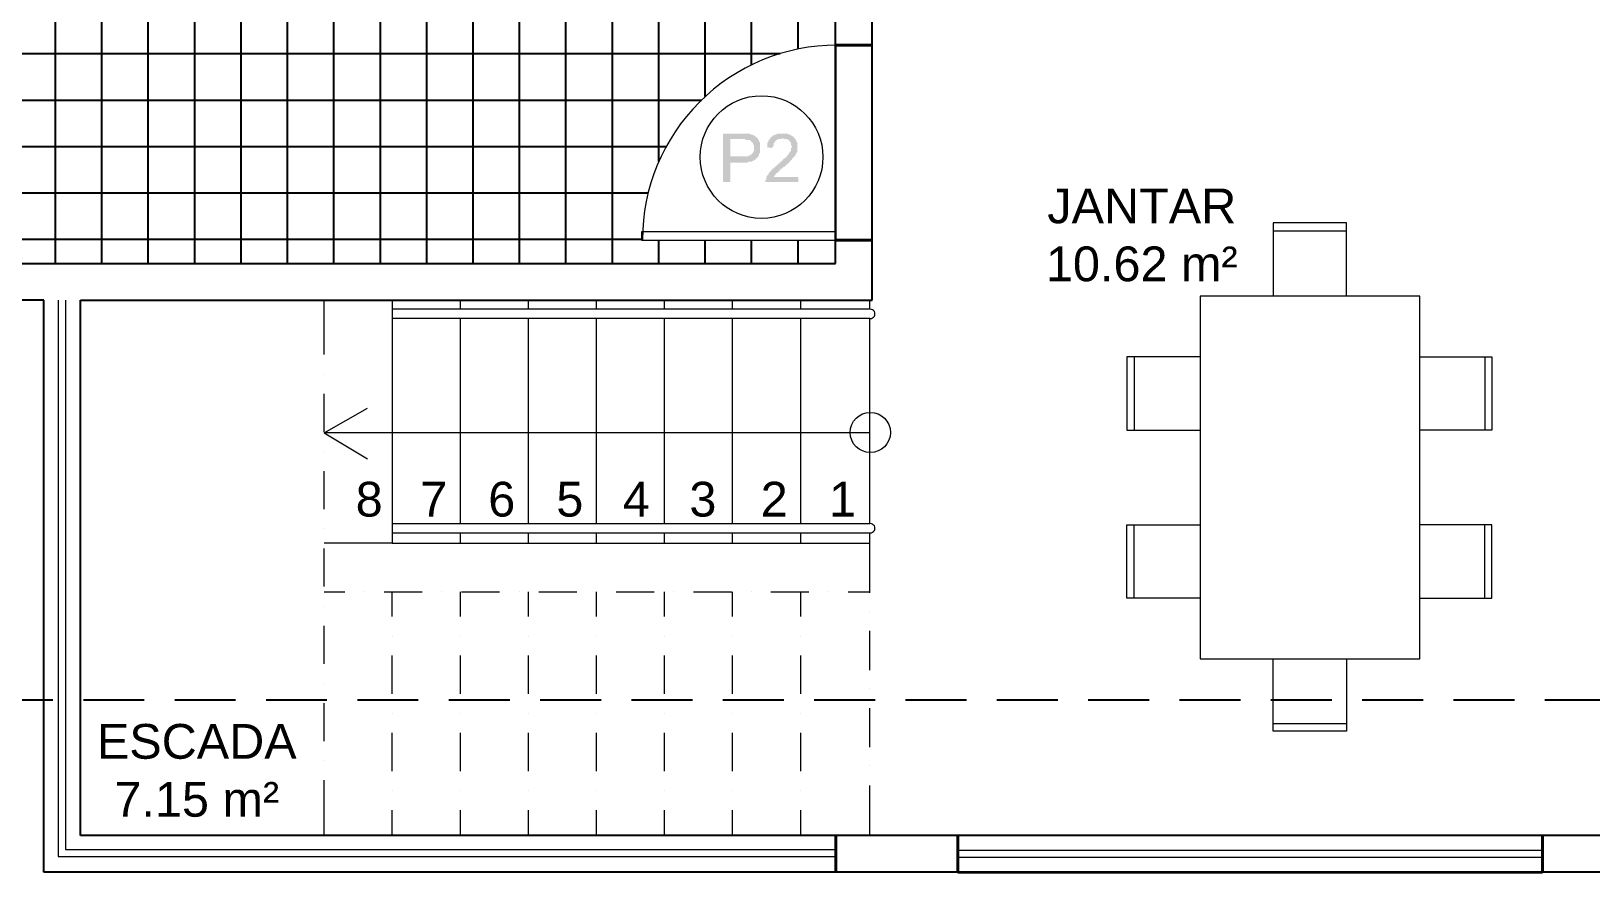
# Model space of a CAD drawing. Header units: metres. Extents: x 6 to 145, y 4 to 18.
# Drawn here: x 9.23 to 15.64, y 9.38 to 12.86 of the extents above; entities that cross this region are included whole.
import ezdxf

# ---------------------------------------------------------------- set-up
doc = ezdxf.new("R2010")
doc.units = ezdxf.units.M
doc.linetypes.add('DASHED2', pattern=[0.375, 0.25, -0.125])
doc.layers.get('0').update_dxf_attribs({"linetype": 'DASHED2'})
for name, color, linetype in [('01', 7, 'Continuous'), ('ARQ - Cotas', 9, 'Continuous'), ('COTA', 5, 'Continuous'), ('G', 7, 'Continuous')]:
    doc.layers.add(name, color=color, linetype=linetype)
doc.styles.add('ISA', font='stylu.ttf')
doc.styles.get("Standard").update_dxf_attribs({"font": 'arial.ttf'})
doc.dimstyles.new('ANAPAULA25', dxfattribs={"dimscale": 0, "dimtxt": 0.04, "dimasz": 0.02, "dimexe": 0.1, "dimexo": 0.4, "dimgap": 0.05, "dimtad": 1, "dimzin": 4, "dimdsep": 46, "dimtxsty": 'ISA', "dimblk": 'OBLIQUE', "dimcen": 0.03, "dimse1": 1, "dimse2": 1, "dimclrd": 256, "dimclrt": 256, "dimadec": 0, "dimazin": 0, "dimtfac": 1, "dimtmove": 2, "dimatfit": 3, "dimldrblk": 'OPEN30', "dimfxl": 0.1, "dimtolj": 1, "dimtzin": 0, "dimlwd": -1, "dimarcsym": 0})

# ---------------------------------------------------------------- blocks, each defined once
blk = doc.blocks.new('_Oblique')
at = {"color": 0, "linetype": 'ByBlock', "lineweight": -2}
blk.add_line((-0.5, -0.5), (0.5, 0.5), dxfattribs=at)
blk = doc.blocks.new('*D144')
at = {"layer": 'COTA', "ltscale": 1000, "transparency": 16777216}
blk.add_line((15.6869, 5.6185), (9.4344, 5.6185), dxfattribs=at)
at = {"layer": 'Defpoints', "color": 0, "ltscale": 1000, "transparency": 16777216}
for p in [(9.4344, 9.5546), (15.6869, 9.4017), (9.4344, 5.6185)]:
    blk.add_point(p, dxfattribs=at)
at = {"layer": 'COTA', "ltscale": 1000, "transparency": 16777216, "xscale": 0.02, "yscale": 0.02, "zscale": 0.02, "rotation": 180}
blk.add_blockref('_Oblique', (9.4344, 5.6185), dxfattribs=at)
at = {"layer": 'COTA', "ltscale": 1000, "transparency": 16777216, "xscale": 0.02, "yscale": 0.02, "zscale": 0.02}
blk.add_blockref('_Oblique', (15.6869, 5.6185), dxfattribs=at)
at = {"layer": 'COTA', "ltscale": 1000, "transparency": 16777216, "insert": (12.5607, 5.6894), "char_height": 0.04, "attachment_point": 5, "style": 'ISA'}
blk.add_mtext('\\A1;6.25', dxfattribs=at)
blk = doc.blocks.new('_Open30')
at = {"layer": 'ARQ - Cotas', "color": 0, "lineweight": -2}
for p, q in [((-1, 0.27), (0, 0)), ((0, 0), (-1, -0.27)), ((0, 0), (-1, 0))]:
    blk.add_line(p, q, dxfattribs=at)
blk = doc.blocks.new('*D145')
at = {"layer": 'COTA', "ltscale": 1000, "transparency": 16777216}
blk.add_line((9.4369, 5.6185), (9.2869, 5.6185), dxfattribs=at)
at = {"layer": 'Defpoints', "color": 0, "ltscale": 1000, "transparency": 16777216}
for p in [(9.2869, 9.5546), (9.4369, 9.5546), (9.2869, 5.6185)]:
    blk.add_point(p, dxfattribs=at)
at = {"layer": 'COTA', "ltscale": 1000, "transparency": 16777216, "xscale": 0.02, "yscale": 0.02, "zscale": 0.02, "rotation": 180}
blk.add_blockref('_Oblique', (9.2869, 5.6185), dxfattribs=at)
at = {"layer": 'COTA', "ltscale": 1000, "transparency": 16777216, "xscale": 0.02, "yscale": 0.02, "zscale": 0.02}
blk.add_blockref('_Oblique', (9.4369, 5.6185), dxfattribs=at)
at = {"layer": 'COTA', "ltscale": 1000, "transparency": 16777216, "insert": (9.3619, 5.6987), "char_height": 0.04, "attachment_point": 5, "style": 'ISA'}
blk.add_mtext('\\A1;.15', dxfattribs=at)
blk = doc.blocks.new('*D147')
at = {"layer": 'COTA', "ltscale": 1000, "transparency": 16777216}
blk.add_line((15.6869, 5.4785), (9.2869, 5.4785), dxfattribs=at)
at = {"layer": 'Defpoints', "color": 0, "ltscale": 1000, "transparency": 16777216}
for p in [(9.2869, 9.4022), (15.6869, 9.4017), (9.2869, 5.4785)]:
    blk.add_point(p, dxfattribs=at)
at = {"layer": 'COTA', "ltscale": 1000, "transparency": 16777216, "xscale": 0.02, "yscale": 0.02, "zscale": 0.02, "rotation": 180}
blk.add_blockref('_Oblique', (9.2869, 5.4785), dxfattribs=at)
at = {"layer": 'COTA', "ltscale": 1000, "transparency": 16777216, "xscale": 0.02, "yscale": 0.02, "zscale": 0.02}
blk.add_blockref('_Oblique', (15.6869, 5.4785), dxfattribs=at)
at = {"layer": 'COTA', "ltscale": 1000, "transparency": 16777216, "insert": (12.4869, 5.5495), "char_height": 0.04, "attachment_point": 5, "style": 'ISA'}
blk.add_mtext('\\A1;6.40', dxfattribs=at)
blk = doc.blocks.new('*D148')
at = {"layer": 'COTA', "ltscale": 1000, "transparency": 16777216}
blk.add_line((20.7869, 5.3385), (9.2863, 5.3385), dxfattribs=at)
at = {"layer": 'Defpoints', "color": 0, "ltscale": 1000, "transparency": 16777216}
for p in [(9.2863, 9.4022), (20.7869, 7.8017), (9.2863, 5.3385)]:
    blk.add_point(p, dxfattribs=at)
at = {"layer": 'COTA', "ltscale": 1000, "transparency": 16777216, "xscale": 0.02, "yscale": 0.02, "zscale": 0.02, "rotation": 180}
blk.add_blockref('_Oblique', (9.2863, 5.3385), dxfattribs=at)
at = {"layer": 'COTA', "ltscale": 1000, "transparency": 16777216, "xscale": 0.02, "yscale": 0.02, "zscale": 0.02}
blk.add_blockref('_Oblique', (20.7869, 5.3385), dxfattribs=at)
at = {"layer": 'COTA', "ltscale": 1000, "transparency": 16777216, "insert": (15.0366, 5.4095), "char_height": 0.04, "attachment_point": 5, "style": 'ISA'}
blk.add_mtext('\\A1;11.50', dxfattribs=at)
blk = doc.blocks.new('*D153')
at = {"layer": 'COTA', "ltscale": 1000, "transparency": 16777216}
blk.add_line((6.0222, 9.4017), (6.0222, 9.5517), dxfattribs=at)
at = {"layer": 'Defpoints', "color": 0, "ltscale": 1000, "transparency": 16777216}
for p in [(6.0222, 9.5517), (12.833, 9.5517), (12.833, 9.4017)]:
    blk.add_point(p, dxfattribs=at)
at = {"layer": 'COTA', "ltscale": 1000, "transparency": 16777216, "xscale": 0.02, "yscale": 0.02, "zscale": 0.02}
for p, rotation in [((6.0222, 9.5517), 90), ((6.0222, 9.4017), 270)]:
    blk.add_blockref('_Oblique', p, dxfattribs=dict(at, rotation=rotation))
at = {"layer": 'COTA', "ltscale": 1000, "transparency": 16777216, "insert": (5.8263, 9.4767), "char_height": 0.04, "attachment_point": 5, "rotation": 90, "style": 'ISA'}
blk.add_mtext('\\A1;.15', dxfattribs=at)
blk = doc.blocks.new('*D154')
at = {"layer": 'COTA', "ltscale": 1000, "transparency": 16777216}
blk.add_line((6.0222, 9.5517), (6.0222, 11.7517), dxfattribs=at)
at = {"layer": 'Defpoints', "color": 0, "ltscale": 1000, "transparency": 16777216}
for p in [(6.0222, 11.7517), (12.6869, 11.7517), (12.833, 9.5517)]:
    blk.add_point(p, dxfattribs=at)
at = {"layer": 'COTA', "ltscale": 1000, "transparency": 16777216, "xscale": 0.02, "yscale": 0.02, "zscale": 0.02}
for p, rotation in [((6.0222, 11.7517), 90), ((6.0222, 9.5517), 270)]:
    blk.add_blockref('_Oblique', p, dxfattribs=dict(at, rotation=rotation))
at = {"layer": 'COTA', "ltscale": 1000, "transparency": 16777216, "insert": (5.9515, 10.6517), "char_height": 0.04, "attachment_point": 5, "rotation": 90, "style": 'ISA'}
blk.add_mtext('\\A1;2.20', dxfattribs=at)
blk = doc.blocks.new('*D155')
at = {"layer": 'COTA', "ltscale": 1000, "transparency": 16777216}
blk.add_line((6.0222, 11.9017), (6.0222, 11.7517), dxfattribs=at)
at = {"layer": 'Defpoints', "color": 0, "ltscale": 1000, "transparency": 16777216}
for p in [(12.4991, 11.9017), (6.0222, 11.7517), (12.4991, 11.7517)]:
    blk.add_point(p, dxfattribs=at)
at = {"layer": 'COTA', "ltscale": 1000, "transparency": 16777216, "xscale": 0.02, "yscale": 0.02, "zscale": 0.02}
for p, rotation in [((6.0222, 11.9017), 90), ((6.0222, 11.7517), 270)]:
    blk.add_blockref('_Oblique', p, dxfattribs=dict(at, rotation=rotation))
at = {"layer": 'COTA', "ltscale": 1000, "transparency": 16777216, "insert": (5.8263, 11.8267), "char_height": 0.04, "attachment_point": 5, "rotation": 90, "style": 'ISA'}
blk.add_mtext('\\A1;.15', dxfattribs=at)
blk = doc.blocks.new('*D156')
at = {"layer": 'COTA', "ltscale": 1000, "transparency": 16777216}
blk.add_line((6.0222, 11.9017), (6.0222, 12.9517), dxfattribs=at)
at = {"layer": 'Defpoints', "color": 0, "ltscale": 1000, "transparency": 16777216}
for p in [(6.0222, 12.9517), (12.5369, 12.9517), (12.5369, 11.9017)]:
    blk.add_point(p, dxfattribs=at)
at = {"layer": 'COTA', "ltscale": 1000, "transparency": 16777216, "xscale": 0.02, "yscale": 0.02, "zscale": 0.02}
for p, rotation in [((6.0222, 12.9517), 90), ((6.0222, 11.9017), 270)]:
    blk.add_blockref('_Oblique', p, dxfattribs=dict(at, rotation=rotation))
at = {"layer": 'COTA', "ltscale": 1000, "transparency": 16777216, "insert": (5.9512, 12.4267), "char_height": 0.04, "attachment_point": 5, "rotation": 90, "style": 'ISA'}
blk.add_mtext('\\A1;1.05', dxfattribs=at)
blk = doc.blocks.new('*D160')
at = {"layer": 'COTA', "ltscale": 1000, "transparency": 16777216}
blk.add_line((5.8822, 9.4022), (5.8822, 11.7517), dxfattribs=at)
at = {"layer": 'Defpoints', "color": 0, "ltscale": 1000, "transparency": 16777216}
for p in [(5.8822, 11.7517), (9.2869, 11.7517), (9.2863, 9.4022)]:
    blk.add_point(p, dxfattribs=at)
at = {"layer": 'COTA', "ltscale": 1000, "transparency": 16777216, "xscale": 0.02, "yscale": 0.02, "zscale": 0.02}
for p, rotation in [((5.8822, 11.7517), 90), ((5.8822, 9.4022), 270)]:
    blk.add_blockref('_Oblique', p, dxfattribs=dict(at, rotation=rotation))
at = {"layer": 'COTA', "ltscale": 1000, "transparency": 16777216, "insert": (5.8113, 10.5769), "char_height": 0.04, "attachment_point": 5, "rotation": 90, "style": 'ISA'}
blk.add_mtext('\\A1;2.35', dxfattribs=at)
blk = doc.blocks.new('*D162')
at = {"layer": 'COTA', "ltscale": 1000, "transparency": 16777216}
blk.add_line((5.7422, 9.4017), (5.7422, 15.2517), dxfattribs=at)
at = {"layer": 'Defpoints', "color": 0, "ltscale": 1000, "transparency": 16777216}
for p in [(5.7422, 15.2517), (8.4911, 15.2517), (9.2869, 9.4017)]:
    blk.add_point(p, dxfattribs=at)
at = {"layer": 'COTA', "ltscale": 1000, "transparency": 16777216, "xscale": 0.02, "yscale": 0.02, "zscale": 0.02}
for p, rotation in [((5.7422, 15.2517), 90), ((5.7422, 9.4017), 270)]:
    blk.add_blockref('_Oblique', p, dxfattribs=dict(at, rotation=rotation))
at = {"layer": 'COTA', "ltscale": 1000, "transparency": 16777216, "insert": (5.6713, 12.3267), "char_height": 0.04, "attachment_point": 5, "rotation": 90, "style": 'ISA'}
blk.add_mtext('\\A1;5.85', dxfattribs=at)

msp = doc.modelspace()

# ---------------------------------------------------------------- hatches: boundary and pattern name
at = {"ltscale": 1000}
h = msp.add_hatch(dxfattribs=at)
h.set_pattern_fill('ANSI37', color=8, scale=0.06, angle=135)
h.paths.add_polyline_path([(7.8869, 14.4371), (7.2858, 14.4371), (7.2858, 15.0001), (7.8869, 15.0001), (7.8869, 15.1017), (6.6869, 15.1017), (6.6869, 11.9017), (7.8869, 11.9017)])
h.paths.add_polyline_path([(7.3961, 13.7539), (7.3959, 13.7513), (7.3961, 13.7539, 0.414214), (7.4278, 13.7221), (7.8785, 13.7216), (7.4278, 13.7221, -0.414214)], flags=16)
h.paths.add_polyline_path([(7.4551, 13.7597), (7.4551, 13.7646, -0.378904), (7.4384, 13.7835), (7.4382, 13.7809), (7.4384, 14.2619, -0.167179), (7.4424, 14.2736), (7.4424, 13.7718, 0.199113), (7.4551, 13.7646), (7.4551, 14.2762), (7.4594, 14.2762), (7.5798, 14.2762, 0.14624), (7.5781, 14.2704), (7.5779, 14.255), (7.5781, 14.2704, -0.14624), (7.5798, 14.2762), (7.561, 14.2762), (7.561, 13.7597), (7.5567, 13.7597)], flags=16)
h.paths.add_polyline_path([(7.4763, 13.7597), (7.4763, 14.2762), (7.4805, 14.2762), (7.4805, 13.7597)], flags=16)
h.paths.add_polyline_path([(7.4975, 13.7597), (7.4975, 14.2762), (7.5017, 14.2762), (7.5017, 13.7597)], flags=16)
h.paths.add_polyline_path([(7.8488, 13.7807), (7.8488, 13.7864, -0.075863)], flags=16)
h.paths.add_polyline_path([(7.8234, 13.823), (7.8234, 13.8287, -0.075674)], flags=16)
h.paths.add_polyline_path([(7.6882, 14.0206, -1), (7.7432, 14.0206, -1)], flags=16)
h.paths.add_polyline_path([(12.5369, 12.7982), (12.5369, 12.9517), (11.7869, 12.9517), (11.7869, 15.1017), (10.8352, 15.1017), (10.8352, 14.5006), (8.6339, 14.5006), (8.6339, 13.7004), (8.0369, 13.7004), (8.0369, 12.7983), (8.0419, 12.7983, -0.402604), (8.8392, 12.032), (8.8399, 12.032), (8.8399, 11.9981), (8.0369, 11.9981), (8.0369, 11.9017), (12.5369, 11.9017), (12.5369, 11.9981), (11.7398, 11.9981), (11.7398, 12.032), (11.7446, 12.032, -0.400763)])
h.paths.add_polyline_path([(8.6804, 12.9935), (8.0496, 12.9935), (8.0496, 13.5946), (8.6804, 13.5946)], flags=16)
h.paths.add_polyline_path([(8.6635, 13.076), (8.6508, 13.076), (8.6508, 13.1184), (8.6635, 13.1184)], flags=0)
h.paths.add_polyline_path([(8.0899, 13.0337), (8.0899, 13.5502), (8.5894, 13.5502), (8.5894, 13.0337)], flags=0)
h.paths.add_polyline_path([(8.6635, 13.1776), (8.6508, 13.1776), (8.6508, 13.22), (8.6635, 13.22)], flags=0)
h.paths.add_polyline_path([(8.6635, 13.275), (8.6508, 13.275), (8.6508, 13.3173), (8.6635, 13.3173)], flags=0)
h.paths.add_polyline_path([(8.6635, 13.3766), (8.6508, 13.3766), (8.6508, 13.4189), (8.6635, 13.4189)], flags=0)
h.paths.add_polyline_path([(8.4436, 13.1654, -1), (8.5071, 13.1654, -1)], flags=0)
h.paths.add_polyline_path([(8.6635, 13.4761), (8.6508, 13.4761), (8.6508, 13.5184), (8.6635, 13.5184)], flags=0)
h.paths.add_polyline_path([(8.4436, 13.4279, -1), (8.5071, 13.4279, -1)], flags=0)
h.paths.add_polyline_path([(8.1896, 13.1654, -1), (8.2531, 13.1654, -1)], flags=0)
h.paths.add_polyline_path([(10.9241, 14.2339), (10.9241, 14.9662), (11.0554, 14.9662), (11.0554, 15.034), (11.5888, 15.034), (11.5888, 14.9662), (11.7243, 14.9662), (11.7243, 14.2339), (11.6565, 14.2339), (11.6565, 14.1958), (11.5634, 14.1958), (11.5634, 14.2339)], flags=16)
h.paths.add_polyline_path([(8.1896, 13.4321, -1), (8.2531, 13.4321, -1)], flags=0)
h.paths.add_polyline_path([(14.0369, 15.1017), (13.6701, 15.0976, -0.425161), (13.6835, 15.0837), (13.6696, 14.7096, -0.044817), (13.6737, 14.679, -0.011399), (13.6747, 14.6355, -0.097935), (13.6534, 14.5284, -0.054662), (13.6236, 14.474, -0.085165), (13.5767, 14.4266, -0.078597), (13.5275, 14.402, -0.080504), (13.4889, 14.3963, -0.080504), (13.4502, 14.402, -0.078597), (13.401, 14.4266, -0.085165), (13.3542, 14.474, -0.054662), (13.3244, 14.5284, -0.097935), (13.3031, 14.6355, -0.011399), (13.304, 14.679, -0.044817), (13.3081, 14.7096), (13.2942, 15.0837, -0.425161), (13.3076, 15.0976), (12.9369, 15.0987), (12.9369, 14.1017), (12.5369, 14.1017), (12.5369, 13.1017), (14.0369, 13.1017)])
h.paths.add_polyline_path([(12.9369, 15.1017), (11.9369, 15.1017), (11.9369, 14.1017), (12.5369, 14.1017), (12.9369, 14.1017)])
h.paths.add_polyline_path([(6.8532, 12.7272), (7.8225, 12.7272), (7.8225, 13.2601), (6.8532, 13.2601)], flags=24)
h.paths.add_polyline_path([(9.6233, 12.8344), (10.5927, 12.8344), (10.5927, 13.3673), (9.6233, 13.3673)], flags=24)
h.paths.add_polyline_path([(12.6175, 13.3559), (13.7641, 13.3559), (13.7641, 13.8907), (12.6175, 13.8907)], flags=24)
at = {"layer": '01', "transparency": 33554559}
h = msp.add_hatch(color=0, dxfattribs=at)
h.paths.add_polyline_path([(12.0746, 12.2357), (12.0746, 12.4347), (12.1508, 12.4347), (12.155, 12.4347), (12.1593, 12.4347), (12.1635, 12.4347), (12.1635, 12.4347), (12.1677, 12.4347), (12.172, 12.4347), (12.172, 12.4347), (12.1762, 12.4347), (12.1762, 12.4347), (12.1804, 12.4347), (12.1804, 12.4347), (12.1847, 12.4347), (12.1889, 12.4304), (12.1889, 12.4304), (12.1931, 12.4304), (12.1974, 12.4304), (12.1974, 12.4304), (12.2016, 12.4262), (12.2016, 12.4262), (12.2058, 12.4262), (12.2058, 12.422), (12.2101, 12.422), (12.2101, 12.422), (12.2143, 12.4177), (12.2143, 12.4177), (12.2185, 12.4135), (12.2185, 12.4135), (12.2185, 12.4093), (12.2228, 12.4093), (12.2228, 12.405), (12.2228, 12.405), (12.2228, 12.4008), (12.227, 12.4008), (12.227, 12.3966), (12.227, 12.3966), (12.227, 12.3923), (12.227, 12.3881), (12.227, 12.3881), (12.227, 12.3839), (12.227, 12.3796), (12.227, 12.3796), (12.227, 12.3754), (12.227, 12.3754), (12.227, 12.3711), (12.227, 12.3669), (12.227, 12.3669), (12.227, 12.3627), (12.227, 12.3584), (12.227, 12.3584), (12.227, 12.3542), (12.2228, 12.3542), (12.2228, 12.35), (12.2228, 12.35), (12.2228, 12.3457), (12.2185, 12.3415), (12.2185, 12.3415), (12.2185, 12.3373), (12.2143, 12.3373), (12.2143, 12.333), (12.2143, 12.333), (12.2101, 12.333), (12.2101, 12.333), (12.2101, 12.3288), (12.2058, 12.3288), (12.2058, 12.3288), (12.2016, 12.3246), (12.2016, 12.3246), (12.1974, 12.3246), (12.1974, 12.3246), (12.1931, 12.3203), (12.1931, 12.3203), (12.1889, 12.3203), (12.1847, 12.3203), (12.1847, 12.3203), (12.1804, 12.3203), (12.1762, 12.3161), (12.1762, 12.3161), (12.172, 12.3161), (12.1677, 12.3161), (12.1635, 12.3161), (12.1635, 12.3161), (12.1593, 12.3161), (12.155, 12.3161), (12.155, 12.3161), (12.1042, 12.3161), (12.1042, 12.2357)], flags=0)
h.paths.add_polyline_path([(12.1042, 12.3415), (12.155, 12.3415), (12.1593, 12.3415), (12.1635, 12.3415), (12.1635, 12.3415), (12.1677, 12.3415), (12.172, 12.3415), (12.172, 12.3415), (12.1762, 12.3415), (12.1804, 12.3415), (12.1804, 12.3457), (12.1847, 12.3457), (12.1847, 12.3457), (12.1889, 12.3457), (12.1889, 12.35), (12.1889, 12.35), (12.1889, 12.35), (12.1931, 12.35), (12.1931, 12.3542), (12.1974, 12.3542), (12.1974, 12.3584), (12.1974, 12.3584), (12.2016, 12.3627), (12.2016, 12.3669), (12.2016, 12.3669), (12.2016, 12.3711), (12.2016, 12.3754), (12.2016, 12.3754), (12.2016, 12.3796), (12.2016, 12.3839), (12.2016, 12.3839), (12.2016, 12.3881), (12.1974, 12.3923), (12.1974, 12.3923), (12.1974, 12.3966), (12.1974, 12.3966), (12.1974, 12.3966), (12.1931, 12.4008), (12.1931, 12.4008), (12.1889, 12.405), (12.1889, 12.405), (12.1847, 12.4093), (12.1847, 12.4093), (12.1804, 12.4093), (12.1804, 12.4093), (12.1762, 12.4093), (12.1762, 12.4093), (12.172, 12.4093), (12.172, 12.4093), (12.1677, 12.4093), (12.1635, 12.4135), (12.1593, 12.4135), (12.1593, 12.4135), (12.155, 12.4135), (12.1042, 12.4135)], flags=0)
msp.add_hatch(color=0, dxfattribs=at).paths.add_polyline_path([(12.3837, 12.2568), (12.3837, 12.2357), (12.2482, 12.2357), (12.2482, 12.2399), (12.2482, 12.2399), (12.2482, 12.2441), (12.2524, 12.2441), (12.2524, 12.2484), (12.2524, 12.2526), (12.2524, 12.2526), (12.2524, 12.2526), (12.2524, 12.2568), (12.2567, 12.2611), (12.2567, 12.2611), (12.2567, 12.2653), (12.2609, 12.2653), (12.2609, 12.2695), (12.2609, 12.2695), (12.2651, 12.2738), (12.2651, 12.278), (12.2694, 12.278), (12.2694, 12.278), (12.2694, 12.2822), (12.2736, 12.2822), (12.2736, 12.2822), (12.2736, 12.2865), (12.2778, 12.2865), (12.2778, 12.2907), (12.2821, 12.2907), (12.2821, 12.2949), (12.2863, 12.2949), (12.2863, 12.2992), (12.2905, 12.2992), (12.2905, 12.2992), (12.2948, 12.3034), (12.2948, 12.3034), (12.299, 12.3076), (12.299, 12.3076), (12.3032, 12.3119), (12.3075, 12.3119), (12.3075, 12.3161), (12.3117, 12.3203), (12.3159, 12.3203), (12.3159, 12.3246), (12.3202, 12.3246), (12.3202, 12.3288), (12.3244, 12.3288), (12.3244, 12.333), (12.3286, 12.333), (12.3286, 12.333), (12.3329, 12.3373), (12.3329, 12.3373), (12.3371, 12.3415), (12.3371, 12.3415), (12.3371, 12.3457), (12.3413, 12.3457), (12.3413, 12.3457), (12.3413, 12.35), (12.3456, 12.35), (12.3456, 12.35), (12.3456, 12.3542), (12.3498, 12.3584), (12.3498, 12.3584), (12.3498, 12.3627), (12.354, 12.3627), (12.354, 12.3669), (12.354, 12.3711), (12.354, 12.3711), (12.354, 12.3754), (12.354, 12.3754), (12.3583, 12.3796), (12.3583, 12.3796), (12.3583, 12.3839), (12.354, 12.3881), (12.354, 12.3881), (12.354, 12.3923), (12.354, 12.3923), (12.354, 12.3966), (12.3498, 12.4008), (12.3498, 12.4008), (12.3498, 12.405), (12.3456, 12.405), (12.3456, 12.405), (12.3456, 12.4093), (12.3413, 12.4093), (12.3413, 12.4093), (12.3371, 12.4135), (12.3371, 12.4135), (12.3329, 12.4135), (12.3286, 12.4135), (12.3286, 12.4135), (12.3244, 12.4135), (12.3202, 12.4177), (12.3202, 12.4177), (12.3159, 12.4135), (12.3117, 12.4135), (12.3117, 12.4135), (12.3075, 12.4135), (12.3032, 12.4135), (12.3032, 12.4135), (12.299, 12.4135), (12.299, 12.4093), (12.2948, 12.4093), (12.2948, 12.4093), (12.2905, 12.405), (12.2905, 12.405), (12.2905, 12.405), (12.2863, 12.4008), (12.2863, 12.4008), (12.2863, 12.3966), (12.2821, 12.3966), (12.2821, 12.3923), (12.2821, 12.3881), (12.2821, 12.3881), (12.2821, 12.3839), (12.2778, 12.3796), (12.2778, 12.3796), (12.2778, 12.3754), (12.2524, 12.3796), (12.2567, 12.3796), (12.2567, 12.3839), (12.2567, 12.3881), (12.2567, 12.3923), (12.2567, 12.3923), (12.2567, 12.3966), (12.2567, 12.3966), (12.2609, 12.4008), (12.2609, 12.405), (12.2609, 12.405), (12.2651, 12.4093), (12.2651, 12.4093), (12.2651, 12.4135), (12.2694, 12.4135), (12.2694, 12.4177), (12.2694, 12.4177), (12.2736, 12.422), (12.2736, 12.422), (12.2778, 12.422), (12.2778, 12.4262), (12.2778, 12.4262), (12.2821, 12.4262), (12.2863, 12.4304), (12.2863, 12.4304), (12.2905, 12.4304), (12.2905, 12.4304), (12.2948, 12.4304), (12.2948, 12.4347), (12.299, 12.4347), (12.3032, 12.4347), (12.3032, 12.4347), (12.3075, 12.4347), (12.3117, 12.4347), (12.3117, 12.4347), (12.3159, 12.4347), (12.3202, 12.4347), (12.3244, 12.4347), (12.3244, 12.4347), (12.3286, 12.4347), (12.3329, 12.4347), (12.3329, 12.4347), (12.3371, 12.4347), (12.3413, 12.4347), (12.3413, 12.4347), (12.3456, 12.4304), (12.3456, 12.4304), (12.3498, 12.4304), (12.354, 12.4304), (12.354, 12.4262), (12.3583, 12.4262), (12.3583, 12.4262), (12.3625, 12.422), (12.3625, 12.422), (12.3625, 12.422), (12.3667, 12.422), (12.3667, 12.4177), (12.3667, 12.4177), (12.371, 12.4135), (12.371, 12.4135), (12.3752, 12.4093), (12.3752, 12.4093), (12.3752, 12.405), (12.3752, 12.4008), (12.3794, 12.4008), (12.3794, 12.3966), (12.3794, 12.3966), (12.3794, 12.3923), (12.3794, 12.3881), (12.3794, 12.3881), (12.3794, 12.3839), (12.3837, 12.3796), (12.3837, 12.3796), (12.3794, 12.3796), (12.3794, 12.3754), (12.3794, 12.3711), (12.3794, 12.3711), (12.3794, 12.3669), (12.3794, 12.3627), (12.3794, 12.3627), (12.3794, 12.3584), (12.3752, 12.3584), (12.3752, 12.3542), (12.3752, 12.3542), (12.3752, 12.35), (12.371, 12.35), (12.371, 12.3457), (12.371, 12.3415), (12.3667, 12.3415), (12.3667, 12.3373), (12.3625, 12.3373), (12.3625, 12.333), (12.3625, 12.333), (12.3583, 12.333), (12.3583, 12.3288), (12.3583, 12.3288), (12.354, 12.3246), (12.354, 12.3246), (12.3498, 12.3246), (12.3498, 12.3203), (12.3498, 12.3203), (12.3456, 12.3161), (12.3456, 12.3161), (12.3413, 12.3119), (12.3413, 12.3119), (12.3371, 12.3076), (12.3329, 12.3076), (12.3329, 12.3034), (12.3286, 12.3034), (12.3286, 12.2992), (12.3244, 12.2992), (12.3244, 12.2992), (12.3202, 12.2949), (12.3159, 12.2907), (12.3117, 12.2907), (12.3117, 12.2865), (12.3075, 12.2865), (12.3075, 12.2822), (12.3032, 12.2822), (12.3032, 12.278), (12.299, 12.278), (12.299, 12.278), (12.299, 12.2738), (12.2948, 12.2738), (12.2948, 12.2738), (12.2948, 12.2738), (12.2905, 12.2695), (12.2905, 12.2695), (12.2905, 12.2653), (12.2863, 12.2653), (12.2863, 12.2611), (12.2821, 12.2568), (12.2821, 12.2568)])

# ---------------------------------------------------------------- linework, layer by layer
at = {"layer": '01', "color": 0}
for p, q in [((12.5369, 11.9017), (12.5369, 12.9517)), ((12.6869, 11.7517), (12.6869, 12.9517)), ((8.0369, 11.9017), (12.5369, 11.9017)), ((9.2869, 11.7517), (7.8869, 11.7517)), ((9.2869, 9.4017), (9.2869, 11.7517)), ((9.4369, 9.5517), (9.4369, 11.7517)), ((9.4369, 11.7517), (12.6869, 11.7517)), ((15.8369, 9.5517), (9.4369, 9.5517)), ((12.5369, 9.4017), (9.2869, 9.4017)), ((15.6869, 9.4017), (12.5369, 9.4017))]:
    msp.add_line(p, q, dxfattribs=at)
at = {"layer": '01', "color": 0, "lineweight": 40}
for p, q in [((12.6881, 12.7983), (12.5399, 12.7983)), ((12.6881, 11.9981), (12.5399, 11.9981)), ((12.5375, 9.4022), (12.5375, 9.5546)), ((13.0386, 9.5517), (13.0386, 9.3993)), ((15.439, 9.3993), (15.439, 9.5517))]:
    msp.add_line(p, q, dxfattribs=at)
at = {"layer": '01', "color": 0, "lineweight": 9}
for p, q in [((12.5399, 11.9981), (12.5399, 12.7983)), ((12.6881, 11.9981), (12.6881, 12.7983)), ((14.6344, 12.0683), (14.3338, 12.0683)), ((14.3338, 12.0683), (14.3338, 11.7677)), ((14.6344, 11.7677), (14.6344, 12.0683)), ((14.6344, 12.0344), (14.3338, 12.0344)), ((10.4378, 11.5273), (10.4378, 11.7517)), ((10.7172, 11.7517), (10.7172, 10.7526)), ((10.9966, 11.7136), (10.9966, 11.7517)), ((11.276, 11.7136), (11.276, 11.7517)), ((11.5554, 11.7136), (11.5554, 11.7517)), ((11.8348, 11.7136), (11.8348, 11.7517)), ((12.1142, 11.7136), (12.1142, 11.7517)), ((12.3936, 11.7136), (12.3936, 11.7517)), ((12.6772, 11.7136), (12.6772, 11.7517)), ((14.9349, 11.7677), (14.0332, 11.7677)), ((14.0332, 11.7677), (14.0332, 10.2776)), ((14.9349, 10.2776), (14.9349, 11.7677)), ((10.9966, 10.8331), (10.9966, 11.6755)), ((11.276, 10.8331), (11.276, 11.6755)), ((11.5554, 10.8331), (11.5554, 11.6755)), ((11.8348, 10.8331), (11.8348, 11.6755)), ((12.1142, 10.8331), (12.1142, 11.6755)), ((12.3936, 10.8331), (12.3936, 11.6755)), ((12.6772, 10.8331), (12.6772, 11.6755)), ((14.0332, 11.5179), (13.7326, 11.5179)), ((13.7326, 11.5179), (13.7326, 11.2174)), ((13.7623, 11.5179), (13.7623, 11.2174)), ((14.9349, 11.5179), (15.2313, 11.5179)), ((15.2016, 11.5179), (15.2016, 11.2174)), ((15.2313, 11.5179), (15.2313, 11.2174)), ((10.4378, 11.4469), (10.4378, 11.4469)), ((10.4378, 11.2098), (10.4378, 11.3665)), ((10.4378, 11.2056), (10.6156, 11.3072)), ((12.6772, 11.2056), (10.4378, 11.2056)), ((10.4378, 11.2056), (10.6156, 11.0998)), ((13.7326, 11.2174), (14.0332, 11.2174)), ((15.2313, 11.2174), (14.9349, 11.2174)), ((10.4378, 11.1294), (10.4378, 11.1294)), ((10.4378, 10.8923), (10.4378, 11.049)), ((13.7326, 10.5273), (13.7326, 10.8279)), ((13.7326, 10.8279), (14.0332, 10.8279)), ((13.7623, 10.5273), (13.7623, 10.8279)), ((15.2313, 10.8279), (14.9349, 10.8279)), ((15.2016, 10.5273), (15.2016, 10.8279)), ((15.2313, 10.5273), (15.2313, 10.8279)), ((10.4378, 10.8119), (10.4378, 10.8119)), ((10.9966, 10.7526), (10.9966, 10.795)), ((11.276, 10.7526), (11.276, 10.795)), ((11.5554, 10.7526), (11.5554, 10.795)), ((11.8348, 10.7526), (11.8348, 10.795)), ((12.1142, 10.7526), (12.1142, 10.795)), ((12.3936, 10.7526), (12.3936, 10.795)), ((12.6772, 10.7526), (12.6772, 10.795)), ((10.7172, 10.7526), (10.4378, 10.7526)), ((10.4378, 10.5748), (10.4378, 10.7315)), ((10.7172, 10.7526), (12.6772, 10.7526)), ((12.6772, 10.5494), (12.6772, 10.7526)), ((10.4378, 10.5537), (10.5224, 10.5537)), ((10.6029, 10.5537), (10.6029, 10.5537)), ((10.6833, 10.5537), (10.8399, 10.5537)), ((10.7172, 10.4521), (10.7172, 10.5537)), ((10.9204, 10.5537), (10.9204, 10.5537)), ((10.9966, 10.4521), (10.9966, 10.5537)), ((11.0008, 10.5537), (11.1574, 10.5537)), ((11.2379, 10.5537), (11.2379, 10.5537)), ((11.276, 10.4521), (11.276, 10.5537)), ((11.3183, 10.5537), (11.475, 10.5537)), ((11.5554, 10.5537), (11.5554, 10.5537)), ((11.5554, 10.4521), (11.5554, 10.5537)), ((11.6358, 10.5537), (11.7925, 10.5537)), ((11.8348, 10.4521), (11.8348, 10.5537)), ((11.8729, 10.5537), (11.8729, 10.5537)), ((11.9533, 10.5537), (12.11, 10.5537)), ((12.1142, 10.4521), (12.1142, 10.5537)), ((12.1904, 10.5537), (12.1904, 10.5537)), ((12.2708, 10.5537), (12.4275, 10.5537)), ((12.3936, 10.4521), (12.3936, 10.5537)), ((12.5079, 10.5537), (12.5079, 10.5537)), ((12.5883, 10.5537), (12.6772, 10.5537)), ((14.0332, 10.5273), (13.7326, 10.5273)), ((14.9349, 10.5273), (15.2313, 10.5273)), ((10.4378, 10.4944), (10.4378, 10.4944)), ((12.6772, 10.469), (12.6772, 10.469)), ((10.4378, 10.2573), (10.4378, 10.414)), ((12.6772, 10.2319), (12.6772, 10.3928)), ((10.7172, 10.3716), (10.7172, 10.3716)), ((10.9966, 10.3716), (10.9966, 10.3716)), ((11.276, 10.3716), (11.276, 10.3716)), ((11.5554, 10.3716), (11.5554, 10.3716)), ((11.8348, 10.3716), (11.8348, 10.3716)), ((12.1142, 10.3716), (12.1142, 10.3716)), ((12.3936, 10.3716), (12.3936, 10.3716)), ((10.7172, 10.1345), (10.7172, 10.2912)), ((10.9966, 10.1345), (10.9966, 10.2912)), ((11.276, 10.1345), (11.276, 10.2912)), ((11.5554, 10.1345), (11.5554, 10.2912)), ((11.8348, 10.1345), (11.8348, 10.2912)), ((12.1142, 10.1345), (12.1142, 10.2912)), ((12.3936, 10.1345), (12.3936, 10.2912)), ((14.0332, 10.2776), (14.9349, 10.2776)), ((14.3338, 9.9812), (14.3338, 10.2776)), ((14.6344, 10.2776), (14.6344, 9.9812)), ((10.4378, 10.1769), (10.4378, 10.1769)), ((12.6772, 10.1557), (12.6772, 10.1557)), ((10.4378, 9.9398), (10.4378, 10.0964)), ((10.7172, 10.0541), (10.7172, 10.0541)), ((10.9966, 10.0541), (10.9966, 10.0541)), ((11.276, 10.0541), (11.276, 10.0541)), ((11.5554, 10.0541), (11.5554, 10.0541)), ((11.8348, 10.0541), (11.8348, 10.0541)), ((12.1142, 10.0541), (12.1142, 10.0541)), ((12.3936, 10.0541), (12.3936, 10.0541)), ((12.6772, 9.9144), (12.6772, 10.0753)), ((14.6344, 10.0108), (14.3338, 10.0108)), ((10.7172, 9.817), (10.7172, 9.9737)), ((10.9966, 9.817), (10.9966, 9.9737)), ((11.276, 9.817), (11.276, 9.9737)), ((11.5554, 9.817), (11.5554, 9.9737)), ((11.8348, 9.817), (11.8348, 9.9737)), ((12.1142, 9.817), (12.1142, 9.9737)), ((12.3936, 9.817), (12.3936, 9.9737)), ((14.6344, 9.9812), (14.3338, 9.9812)), ((10.4378, 9.8594), (10.4378, 9.8594)), ((12.6772, 9.8382), (12.6772, 9.8382)), ((10.4378, 9.5546), (10.4378, 9.7789)), ((10.7172, 9.7366), (10.7172, 9.7366)), ((10.9966, 9.7366), (10.9966, 9.7366)), ((11.276, 9.7366), (11.276, 9.7366)), ((11.5554, 9.7366), (11.5554, 9.7366)), ((11.8348, 9.7366), (11.8348, 9.7366)), ((12.1142, 9.7366), (12.1142, 9.7366)), ((12.3936, 9.7366), (12.3936, 9.7366)), ((12.6772, 9.5546), (12.6772, 9.7578)), ((10.7172, 9.5546), (10.7172, 9.6562)), ((10.9966, 9.5546), (10.9966, 9.6562)), ((11.276, 9.5546), (11.276, 9.6562)), ((11.5554, 9.5546), (11.5554, 9.6562)), ((11.8348, 9.5546), (11.8348, 9.6562)), ((12.1142, 9.5546), (12.1142, 9.6562)), ((12.3936, 9.5546), (12.3936, 9.6562)), ((9.4344, 9.5546), (9.4369, 9.5546)), ((10.4378, 9.5546), (12.5375, 9.5546)), ((13.0386, 9.5517), (15.439, 9.5517)), ((9.2863, 9.4022), (9.2869, 9.4022)), ((13.0386, 9.3993), (15.439, 9.3993))]:
    msp.add_line(p, q, dxfattribs=at)
at = {"layer": '01', "color": 0, "lineweight": 20}
for p, q in [((12.5399, 12.032), (11.7398, 12.032)), ((11.7398, 12.032), (11.7398, 11.9981)), ((11.7398, 11.9981), (12.5399, 11.9981)), ((12.5399, 11.9981), (12.5399, 12.032)), ((9.3455, 11.7517), (9.3455, 9.4657)), ((9.3752, 11.7517), (9.3752, 9.4953)), ((12.6772, 11.7136), (10.7172, 11.7136)), ((12.6772, 11.6755), (10.7172, 11.6755)), ((10.7172, 10.8331), (12.6772, 10.8331)), ((10.7172, 10.795), (12.6772, 10.795)), ((9.3752, 9.4953), (12.5375, 9.4953)), ((13.0386, 9.4924), (15.439, 9.4924)), ((9.3455, 9.4657), (12.5375, 9.4657)), ((13.0386, 9.4628), (15.439, 9.4628))]:
    msp.add_line(p, q, dxfattribs=at)
msp.add_circle((12.233, 12.3389), 0.2519, dxfattribs=at)
at = {"layer": '01', "color": 0, "lineweight": 9}
msp.add_circle((12.6794, 11.2077), 0.0826, dxfattribs=at)
msp.add_arc((12.542, 12.0003), 0.798, 89.99999, 180.00001, dxfattribs=at)
at = {"layer": '01', "color": 0, "lineweight": 20}
for centre in [(12.6794, 11.6946), (12.6794, 10.814)]:
    msp.add_arc(centre, 0.0191, 269.99885, 90.00115, dxfattribs=at)
at = {"layer": 'G', "color": 0, "linetype": 'DASHED2'}
msp.add_line((8.324, 10.1088), (22.2689, 10.1106), dxfattribs=at)

# ---------------------------------------------------------------- texts
at = {"layer": '01', "color": 0, "ltscale": 1000, "char_height": 0.1428, "attachment_point": 1}
for s, insert in [('\\pxqc;JANTAR\\P10.62 m²', (13.0673, 12.2096)), ('\\pxqc;ESCADA\\P7.15 m²', (9.188, 10.0103))]:
    msp.add_mtext_dynamic_manual_height_columns(s, width=1.453047, gutter_width=12.5, heights=[0.4935], dxfattribs=dict(at, insert=insert))
at = {"layer": '01', "color": 0, "char_height": 0.1428, "attachment_point": 1}
for s, insert in [('8', (10.5668, 11.005)), ('7', (10.832, 11.005)), ('6', (11.111, 11.005)), ('5', (11.3905, 11.005)), ('4', (11.6634, 11.005)), ('3', (11.9366, 11.005)), ('2', (12.2294, 11.005)), ('1', (12.5101, 11.005))]:
    msp.add_mtext_dynamic_manual_height_columns(s, width=0.009943, gutter_width=0.7142, heights=[0], dxfattribs=dict(at, insert=insert))

# ---------------------------------------------------------------- dimensions: what is measured, and where the dimension line sits
at = {"layer": 'COTA', "color": 0, "ltscale": 1000}
for base, p1, p2, picture, middle in [((5.7422, 15.2517), (9.2869, 9.4017), (8.4911, 15.2517), '*D162', (5.6713, 12.3267)), ((6.0222, 12.9517), (12.5369, 11.9017), (12.5369, 12.9517), '*D156', (5.9512, 12.4267)), ((6.0222, 11.7517), (12.4991, 11.9017), (12.4991, 11.7517), '*D155', (5.8263, 11.8267)), ((5.8822, 11.7517), (9.2863, 9.4022), (9.2869, 11.7517), '*D160', (5.8113, 10.5769)), ((6.0222, 11.7517), (12.833, 9.5517), (12.6869, 11.7517), '*D154', (5.9515, 10.6517)), ((6.0222, 9.5517), (12.833, 9.4017), (12.833, 9.5517), '*D153', (5.8263, 9.4767))]:
    dim = msp.add_linear_dim(base=base, p1=p1, p2=p2, angle=90, dimstyle='ANAPAULA25', override={"dimscale": 1}, dxfattribs=at)
    dim.commit()
    dim.dimension.update_dxf_attribs({"geometry": picture, "text_midpoint": middle})
dim = msp.add_linear_dim(base=(9.2869, 5.6185), p1=(9.4369, 9.5546), p2=(9.2869, 9.5546), dimstyle='ANAPAULA25', override={"dimscale": 1}, dxfattribs=at)
dim.commit()
dim.dimension.update_dxf_attribs({"geometry": '*D145', "text_midpoint": (9.3619, 5.6987), "dimtype": 160})
for base, p1, p2, picture, middle in [((9.4344, 5.6185), (15.6869, 9.4017), (9.4344, 9.5546), '*D144', (12.5607, 5.6894)), ((9.2863, 5.3385), (20.7869, 7.8017), (9.2863, 9.4022), '*D148', (15.0366, 5.4095)), ((9.2869, 5.4785), (15.6869, 9.4017), (9.2869, 9.4022), '*D147', (12.4869, 5.5495))]:
    dim = msp.add_linear_dim(base=base, p1=p1, p2=p2, dimstyle='ANAPAULA25', override={"dimscale": 1}, dxfattribs=at)
    dim.commit()
    dim.dimension.update_dxf_attribs({"geometry": picture, "text_midpoint": middle})

doc.saveas('drawing.dxf')
